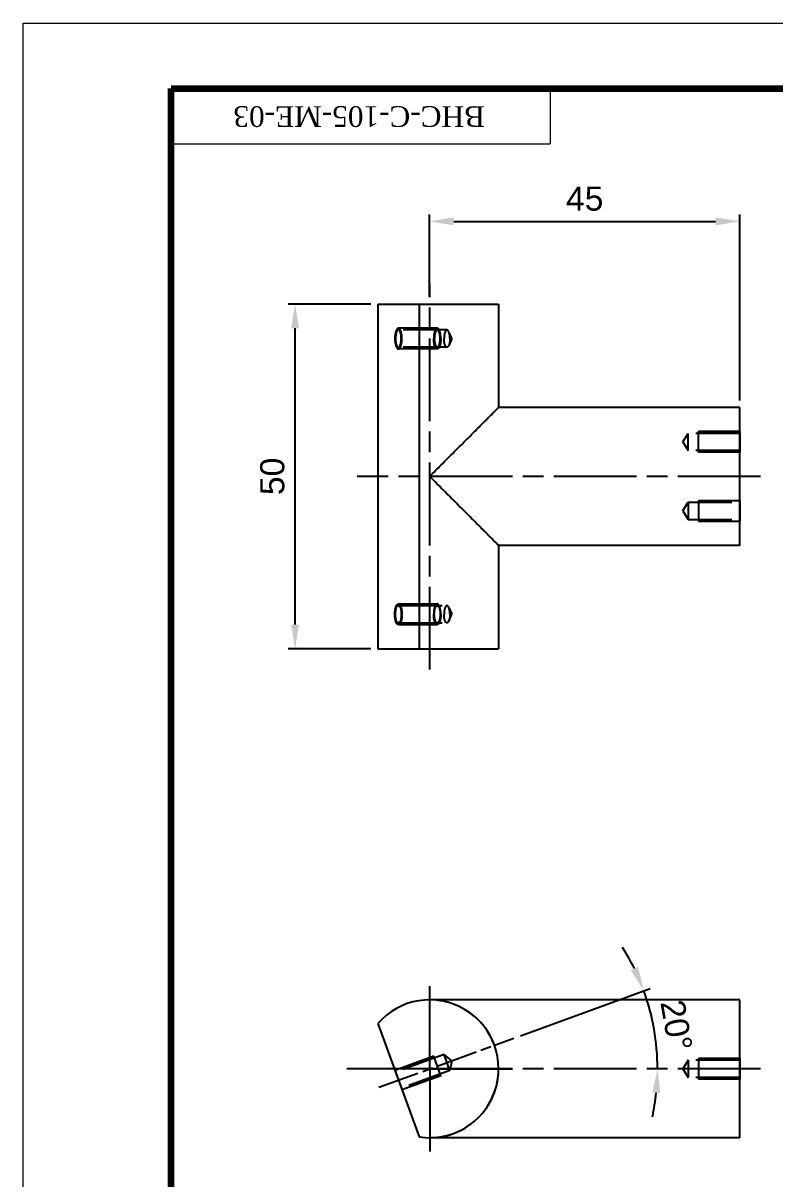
# Model space of a CAD drawing. Header units: millimetres. Extents: x 0 to 470, y -33 to 297.
# Drawn here: x 0 to 109.1, y 129.3 to 297 of the extents above; entities that cross this region are included whole.
import ezdxf
from ezdxf.enums import TextEntityAlignment as Align

# ---------------------------------------------------------------- set-up
doc = ezdxf.new("R2010")
doc.units = ezdxf.units.MM
for name, pattern in [('AM_ISO08W050', [18, 12, -1.5, 3, -1.5]), ('AM_ISO08W050x2', [9, 6, -0.75, 1.5, -0.75]), ('HIDDEN', [9.525, 6.35, -3.175])]:
    doc.linetypes.add(name, pattern=pattern)
doc.layers.add('02___PRT_ALL_AXES', color=7, linetype='Continuous')
doc.layers.add('DEFAULT_2', color=8, linetype='HIDDEN')
for name, color, linetype, lineweight in [('AM_5', 3, 'Continuous', 25), ('AM_6', 2, 'Continuous', 35), ('AM_6 @ 1', 2, 'Continuous', 35), ('AM_7', 4, 'AM_ISO08W050', 25), ('AM_8', 1, 'Continuous', 25)]:
    doc.layers.add(name, color=color, linetype=linetype, lineweight=lineweight)
doc.styles.get("Standard").update_dxf_attribs({"font": 'ARIAL.TTF'})
doc.styles.add('tnr', font='TIMES.TTF')
doc.dimstyles.new('AM_ISO$0', dxfattribs={"dimtxt": 3.5, "dimasz": 3.5, "dimexe": 1, "dimexo": 1, "dimgap": 1.5, "dimtad": 1, "dimdsep": 46, "dimtxsty": 'Standard', "dimcen": 0, "dimclrd": 256, "dimclre": 256, "dimclrt": 3, "dimadec": 0, "dimazin": 2, "dimtp": 0.1, "dimtm": 0.1, "dimtfac": 0.71, "dimtdec": 3, "dimtmove": 0, "dimatfit": 3, "dimfxl": 1, "dimlwd": -1, "dimlwe": -1, "dimarcsym": 1})
doc.dimstyles.new('AM_ISO$2', dxfattribs={"dimtxt": 3.5, "dimasz": 3.5, "dimexe": 1, "dimexo": 1, "dimgap": 1.5, "dimtad": 1, "dimdsep": 46, "dimtxsty": 'Standard', "dimcen": 0, "dimclrd": 256, "dimclre": 256, "dimclrt": 3, "dimadec": 0, "dimazin": 2, "dimtp": 0.1, "dimtm": 0.1, "dimtfac": 0.71, "dimtdec": 3, "dimtmove": 0, "dimatfit": 3, "dimfxl": 1, "dimlwd": -1, "dimlwe": -1, "dimarcsym": 1})

# ---------------------------------------------------------------- blocks, each defined once
blk = doc.blocks.new('*D11')
at = {"layer": 'AM_5', "linetype": 'ByBlock', "transparency": 16777216}
for p, q in [((50.47, 256.24), (38.47, 256.24)), ((39.47, 209.74), (39.47, 252.74)), ((50.47, 206.24), (38.47, 206.24))]:
    blk.add_line(p, q, dxfattribs=at)
at = {"layer": 'AM_5', "transparency": 16777216}
for points in [[(38.89, 252.74), (40.05, 252.74), (39.47, 256.24)], [(38.89, 209.74), (40.05, 209.74), (39.47, 206.24)]]:
    blk.add_solid(points, dxfattribs=at)
at = {"layer": 'Defpoints', "color": 0, "transparency": 16777216}
for p in [(39.47, 256.24), (51.47, 256.24), (51.47, 206.24)]:
    blk.add_point(p, dxfattribs=at)
at = {"layer": 'AM_5', "color": 3, "transparency": 16777216, "insert": (36.18, 231.24), "char_height": 3.5, "attachment_point": 5, "rotation": 90}
blk.add_mtext('50', dxfattribs=at)
blk = doc.blocks.new('*D13')
at = {"layer": 'AM_5', "linetype": 'ByBlock', "transparency": 16777216}
blk.add_line((72.16, 150.08), (91.02, 156.95), dxfattribs=at)
for start, end in [(26.0659, 32.1318), (360, 20), (347.8682, 353.9341)]:
    blk.add_arc((59, 145.3), 33.07, start, end, dxfattribs=at)
at = {"layer": 'AM_5', "transparency": 16777216}
for points in [[(89.25, 160.06), (88.18, 159.6), (90.08, 156.61)], [(91.31, 141.83), (92.47, 141.77), (92.08, 145.3)]]:
    blk.add_solid(points, dxfattribs=at)
at = {"layer": 'Defpoints', "color": 0, "transparency": 16777216}
for p in [(71.22, 149.74), (91.85, 149.14), (50.37, 145.3), (107, 145.3), (51.64, 142.62)]:
    blk.add_point(p, dxfattribs=at)
at = {"layer": 'AM_5', "color": 3, "transparency": 16777216, "insert": (94.81, 151.61), "char_height": 3.5, "attachment_point": 5, "rotation": 280}
blk.add_mtext('20°', dxfattribs=at)
blk = doc.blocks.new('*D14')
at = {"layer": 'AM_5', "linetype": 'ByBlock', "transparency": 16777216}
for p, q in [((59, 257.24), (59, 269.24)), ((104, 242.24), (104, 269.24)), ((62.5, 268.24), (100.5, 268.24))]:
    blk.add_line(p, q, dxfattribs=at)
at = {"layer": 'AM_5', "transparency": 16777216}
for points in [[(62.5, 268.82), (62.5, 267.65), (59, 268.24)], [(100.5, 268.82), (100.5, 267.65), (104, 268.24)]]:
    blk.add_solid(points, dxfattribs=at)
at = {"layer": 'Defpoints', "color": 0, "transparency": 16777216}
for p in [(104, 268.24), (59, 256.24), (104, 241.24)]:
    blk.add_point(p, dxfattribs=at)
at = {"layer": 'AM_5', "color": 3, "transparency": 16777216, "insert": (81.5, 271.52), "char_height": 3.5, "attachment_point": 5}
blk.add_mtext('45', dxfattribs=at)
blk = doc.blocks.new('BH-BORDER-A4')
at = {"color": 0, "lineweight": 13, "ltscale": 0.4}
for p in [(76.5, 287.5), (21.5, 279.5)]:
    blk.add_line(p, (76.5, 279.5), dxfattribs=at)
at = {"color": 0, "lineweight": 100, "ltscale": 0.4}
blk.add_lwpolyline([(21.5, 287.5), (201.5, 287.5), (201.5, 9.5), (21.5, 9.5)], close=True, dxfattribs=at)
at = {"layer": 'AM_8', "linetype": 'ByBlock', "lineweight": 13, "ltscale": 0.4}
blk.add_lwpolyline([(0, 297), (210, 297), (210, 0), (0, 0)], close=True, dxfattribs=at)
at = {"layer": 'AM_6', "color": 2, "style": 'tnr'}
blk.add_attdef('BHC-C-105-ME-01', text='', height=3, rotation=180, dxfattribs=at).set_placement((48.77, 283.44), align=Align.MIDDLE_CENTER)
blk = doc.blocks.new('*U41')
at = {"lineweight": 0}
ref = blk.add_blockref('BH-BORDER-A4', (0, 0), dxfattribs=at)
ref.add_attrib('BHC-C-105-ME-01', 'BHC-C-105-ME-03', dxfattribs={"layer": 'AM_6 @ 1', "color": 2, "height": 3, "rotation": 180, "style": 'tnr'}).set_placement((48.77, 283.44), align=Align.MIDDLE_CENTER)

msp = doc.modelspace()

# ---------------------------------------------------------------- linework, layer by layer
at = {"color": 7, "linetype": 'Continuous'}
for p, q in [((51.469, 256.236), (51.469, 206.236)), ((51.469, 256.236), (69.002, 256.236)), ((57.459, 256.236), (57.459, 206.236)), ((51.469, 206.236), (69.002, 206.236)), ((51.469, 151.872), (57.459, 135.415))]:
    msp.add_line(p, q, dxfattribs=at)
msp.add_arc((59.002, 145.295), 10, 261.12018, 138.87982, dxfattribs=at)
at = {"layer": '02___PRT_ALL_AXES', "color": 7, "linetype": 'Continuous'}
for p, q in [((69.002, 256.236), (69.002, 241.236)), ((104.002, 241.236), (69.002, 241.236)), ((104.002, 221.236), (104.002, 241.236)), ((104.002, 221.236), (69.002, 221.236)), ((69.002, 221.236), (69.002, 206.236)), ((104.002, 155.295), (59.116, 155.295)), ((104.002, 135.295), (104.002, 155.295)), ((104.002, 135.295), (59.002, 135.295))]:
    msp.add_line(p, q, dxfattribs=at)
at = {"layer": '02___PRT_ALL_AXES', "color": 8, "linetype": 'HIDDEN'}
for p, q in [((61.511, 252.486), (54.464, 252.486)), ((62.217, 251.236), (61.77, 252.23)), ((61.511, 249.986), (54.464, 249.986)), ((62.217, 251.236), (61.77, 250.241)), ((95.751, 236.236), (96.502, 237.486)), ((104.002, 237.486), (96.502, 237.486)), ((96.502, 234.986), (96.502, 237.486)), ((95.751, 236.236), (96.502, 234.986)), ((104.002, 234.986), (96.502, 234.986)), ((95.751, 226.236), (96.502, 227.486)), ((96.502, 227.486), (104.002, 227.486)), ((96.502, 227.486), (96.502, 224.986)), ((95.751, 226.236), (96.502, 224.986)), ((96.502, 224.986), (104.002, 224.986)), ((54.464, 212.486), (61.511, 212.486)), ((61.77, 212.23), (62.217, 211.236)), ((54.464, 209.986), (61.511, 209.986)), ((61.77, 210.241), (62.217, 211.236)), ((59.116, 155.295), (59.002, 155.295)), ((61.084, 147.383), (54.036, 144.818)), ((61.939, 145.034), (61.084, 147.383)), ((62.217, 146.465), (61.084, 147.383)), ((62.217, 146.465), (61.939, 145.034)), ((96.502, 146.545), (95.751, 145.295)), ((104.002, 146.545), (96.502, 146.545)), ((96.502, 146.545), (96.502, 144.045)), ((54.036, 144.818), (54.891, 142.469)), ((61.939, 145.034), (54.891, 142.469)), ((95.751, 145.295), (96.502, 144.045)), ((104.002, 144.045), (96.502, 144.045))]:
    msp.add_line(p, q, dxfattribs=at)
msp.add_arc((59.002, 145.295), 10, 270, 90, dxfattribs=at)
at = {"layer": '02___PRT_ALL_AXES', "color": 7, "linetype": 'Continuous'}
for points, knots in [([(54.464, 252.486), (54.435, 252.486), (54.37, 252.465), (54.29, 252.386), (54.218, 252.268), (54.155, 252.112), (54.103, 251.923), (54.065, 251.709), (54.042, 251.477), (54.036, 251.317), (54.036, 251.236)], [0, 0, 0, 0, 0.0621837, 0.1389898, 0.2372491, 0.357914, 0.4988697, 0.6562356, 0.8252707, 1, 1, 1, 1]), ([(54.891, 251.236), (54.891, 251.317), (54.886, 251.477), (54.862, 251.709), (54.824, 251.923), (54.772, 252.112), (54.71, 252.268), (54.638, 252.386), (54.558, 252.465), (54.493, 252.486), (54.464, 252.486)], [0, 0, 0, 0, 0.1747293, 0.3437644, 0.5011303, 0.642086, 0.7627509, 0.8610102, 0.9378163, 1, 1, 1, 1]), ([(54.036, 251.236), (54.036, 251.155), (54.042, 250.995), (54.065, 250.762), (54.103, 250.548), (54.155, 250.36), (54.218, 250.204), (54.29, 250.086), (54.37, 250.007), (54.435, 249.986), (54.464, 249.986)], [0, 0, 0, 0, 0.1747293, 0.3437644, 0.5011303, 0.642086, 0.7627509, 0.8610102, 0.9378163, 1, 1, 1, 1]), ([(54.464, 249.986), (54.493, 249.986), (54.558, 250.007), (54.638, 250.086), (54.71, 250.204), (54.772, 250.36), (54.824, 250.548), (54.862, 250.762), (54.886, 250.995), (54.891, 251.155), (54.891, 251.236)], [0, 0, 0, 0, 0.0621837, 0.1389898, 0.2372491, 0.357914, 0.4988697, 0.6562356, 0.8252707, 1, 1, 1, 1]), ([(59.002, 231.236), (59.565, 231.796), (60.677, 232.912), (62.062, 234.296), (63.15, 235.384), (63.942, 236.175), (64.71, 236.944), (65.449, 237.683), (66.15, 238.384), (66.707, 238.941), (67.127, 239.361), (67.418, 239.652), (67.692, 239.925), (67.945, 240.178), (68.176, 240.409), (68.382, 240.616), (68.538, 240.772), (68.649, 240.882), (68.721, 240.954), (68.785, 241.019), (68.841, 241.075), (68.889, 241.123), (68.928, 241.162), (68.956, 241.19), (68.974, 241.207), (68.984, 241.217), (68.991, 241.225), (68.998, 241.231), (68.999, 241.233), (69.003, 241.236), (69.002, 241.236)], [0, 0, 0, 0, 0.1683907, 0.33425, 0.4153673, 0.4947162, 0.5717696, 0.645913, 0.7163682, 0.7821911, 0.8130092, 0.8422117, 0.8696081, 0.8950031, 0.9181784, 0.9389075, 0.9569631, 0.9649169, 0.9721168, 0.9785376, 0.9841575, 0.9889553, 0.9929096, 0.9960021, 0.9972215, 0.9982214, 0.9990005, 0.9995574, 0.999891, 1, 1, 1, 1]), ([(69.002, 221.236), (69.003, 221.236), (68.999, 221.238), (68.998, 221.241), (68.991, 221.247), (68.984, 221.254), (68.974, 221.264), (68.956, 221.282), (68.928, 221.31), (68.889, 221.349), (68.841, 221.397), (68.785, 221.453), (68.721, 221.517), (68.649, 221.589), (68.538, 221.7), (68.382, 221.856), (68.176, 222.062), (67.945, 222.293), (67.692, 222.546), (67.418, 222.82), (67.127, 223.111), (66.707, 223.531), (66.15, 224.088), (65.449, 224.789), (64.71, 225.528), (63.942, 226.296), (63.15, 227.088), (62.062, 228.176), (60.677, 229.56), (59.565, 230.676), (59.002, 231.236)], [0, 0, 0, 0, 0.0001089, 0.0004425, 0.0009994, 0.0017785, 0.0027784, 0.0039979, 0.0070904, 0.0110447, 0.0158426, 0.0214625, 0.0278832, 0.0350831, 0.0430369, 0.0610926, 0.0818217, 0.104997, 0.1303921, 0.1577884, 0.1869909, 0.2178091, 0.2836321, 0.3540873, 0.4282306, 0.505284, 0.5846329, 0.6657501, 0.8316094, 1, 1, 1, 1]), ([(54.036, 211.236), (54.036, 211.317), (54.042, 211.477), (54.065, 211.709), (54.103, 211.923), (54.155, 212.112), (54.218, 212.268), (54.29, 212.386), (54.37, 212.465), (54.435, 212.486), (54.464, 212.486)], [0, 0, 0, 0, 0.1747293, 0.3437644, 0.5011303, 0.642086, 0.7627509, 0.8610102, 0.9378163, 1, 1, 1, 1]), ([(54.464, 212.486), (54.493, 212.486), (54.558, 212.465), (54.638, 212.386), (54.71, 212.268), (54.772, 212.112), (54.824, 211.923), (54.862, 211.709), (54.886, 211.477), (54.891, 211.317), (54.891, 211.236)], [0, 0, 0, 0, 0.0621837, 0.1389898, 0.2372491, 0.357914, 0.4988697, 0.6562356, 0.8252707, 1, 1, 1, 1]), ([(54.464, 209.986), (54.435, 209.986), (54.37, 210.007), (54.29, 210.086), (54.218, 210.204), (54.155, 210.36), (54.103, 210.548), (54.065, 210.762), (54.042, 210.995), (54.036, 211.155), (54.036, 211.236)], [0, 0, 0, 0, 0.0621837, 0.1389898, 0.2372491, 0.357914, 0.4988697, 0.6562356, 0.8252707, 1, 1, 1, 1]), ([(54.891, 211.236), (54.891, 211.155), (54.886, 210.995), (54.862, 210.762), (54.824, 210.548), (54.772, 210.36), (54.71, 210.204), (54.638, 210.086), (54.558, 210.007), (54.493, 209.986), (54.464, 209.986)], [0, 0, 0, 0, 0.1747293, 0.3437644, 0.5011303, 0.642086, 0.7627509, 0.8610102, 0.9378163, 1, 1, 1, 1])]:
    msp.add_open_spline(points, degree=3, knots=knots, dxfattribs=at)
at = {"layer": '02___PRT_ALL_AXES', "color": 8, "linetype": 'HIDDEN'}
for points, knots in [([(61.511, 252.486), (61.482, 252.486), (61.418, 252.464), (61.337, 252.386), (61.265, 252.268), (61.203, 252.112), (61.151, 251.923), (61.113, 251.709), (61.089, 251.477), (61.084, 251.317), (61.084, 251.236)], [0, 0, 0, 0, 0.0621924, 0.1389907, 0.2372415, 0.3579293, 0.4988529, 0.6562282, 0.8253247, 1, 1, 1, 1]), ([(61.77, 252.23), (61.753, 252.268), (61.718, 252.335), (61.656, 252.418), (61.587, 252.472), (61.535, 252.486), (61.511, 252.486)], [0, 0, 0, 0, 0.32556, 0.5946781, 0.8133077, 1, 1, 1, 1]), ([(61.939, 251.236), (61.939, 251.421), (61.92, 251.69), (61.849, 252.021), (61.799, 252.166), (61.77, 252.23)], [0, 0, 0, 0, 0.5489169, 0.7919332, 1, 1, 1, 1]), ([(61.511, 249.986), (61.482, 249.986), (61.418, 250.007), (61.337, 250.086), (61.265, 250.204), (61.203, 250.36), (61.151, 250.548), (61.113, 250.762), (61.089, 250.995), (61.084, 251.155), (61.084, 251.236)], [0, 0, 0, 0, 0.0621924, 0.1389907, 0.2372415, 0.3579293, 0.4988529, 0.6562282, 0.8253247, 1, 1, 1, 1]), ([(61.77, 250.241), (61.753, 250.203), (61.718, 250.136), (61.656, 250.053), (61.587, 249.999), (61.535, 249.986), (61.511, 249.986)], [0, 0, 0, 0, 0.32556, 0.5946781, 0.8133077, 1, 1, 1, 1]), ([(61.939, 251.236), (61.939, 251.05), (61.92, 250.781), (61.849, 250.45), (61.799, 250.305), (61.77, 250.241)], [0, 0, 0, 0, 0.5489169, 0.7919332, 1, 1, 1, 1]), ([(61.511, 212.486), (61.482, 212.486), (61.418, 212.464), (61.337, 212.386), (61.265, 212.268), (61.203, 212.112), (61.151, 211.923), (61.113, 211.709), (61.089, 211.477), (61.084, 211.317), (61.084, 211.236)], [0, 0, 0, 0, 0.0621924, 0.1389907, 0.2372415, 0.3579293, 0.4988529, 0.6562282, 0.8253247, 1, 1, 1, 1]), ([(61.77, 212.23), (61.753, 212.268), (61.718, 212.335), (61.656, 212.418), (61.587, 212.472), (61.535, 212.486), (61.511, 212.486)], [0, 0, 0, 0, 0.32556, 0.5946781, 0.8133077, 1, 1, 1, 1]), ([(61.939, 211.236), (61.939, 211.421), (61.92, 211.69), (61.849, 212.021), (61.799, 212.166), (61.77, 212.23)], [0, 0, 0, 0, 0.5489169, 0.7919332, 1, 1, 1, 1]), ([(61.511, 209.986), (61.482, 209.986), (61.418, 210.007), (61.337, 210.086), (61.265, 210.204), (61.203, 210.36), (61.151, 210.548), (61.113, 210.762), (61.089, 210.995), (61.084, 211.155), (61.084, 211.236)], [0, 0, 0, 0, 0.0621924, 0.1389907, 0.2372415, 0.3579293, 0.4988529, 0.6562282, 0.8253247, 1, 1, 1, 1]), ([(61.77, 210.241), (61.753, 210.203), (61.718, 210.136), (61.656, 210.053), (61.587, 209.999), (61.535, 209.986), (61.511, 209.986)], [0, 0, 0, 0, 0.32556, 0.5946781, 0.8133077, 1, 1, 1, 1]), ([(61.939, 211.236), (61.939, 211.05), (61.92, 210.781), (61.849, 210.45), (61.799, 210.305), (61.77, 210.241)], [0, 0, 0, 0, 0.5489169, 0.7919332, 1, 1, 1, 1])]:
    msp.add_open_spline(points, degree=3, knots=knots, dxfattribs=at)
at = {"layer": 'AM_7'}
for p, q in [((59.002, 203.236), (59.002, 259.236)), ((107.002, 231.236), (48.469, 231.236)), ((59.002, 145.295), (59.002, 158.296)), ((59.002, 145.295), (46.002, 145.295)), ((107.002, 145.295), (50.369, 145.295)), ((59.002, 145.295), (72.003, 145.295)), ((59.002, 145.295), (59.002, 132.295))]:
    msp.add_line(p, q, dxfattribs=at)
at = {"layer": 'AM_7', "linetype": 'AM_ISO08W050x2'}
msp.add_line((51.645, 142.617), (71.218, 149.742), dxfattribs=at)
at = {"layer": 'DEFAULT_2', "color": 8, "linetype": 'HIDDEN'}
for p, q in [((60.102, 252.736), (54.464, 252.736)), ((60.102, 249.736), (54.464, 249.736)), ((104.002, 237.736), (98.002, 237.736)), ((98.002, 234.736), (98.002, 237.736)), ((104.002, 237.736), (104.002, 234.736)), ((104.002, 234.736), (98.002, 234.736)), ((98.002, 227.736), (104.002, 227.736)), ((98.002, 227.736), (98.002, 224.736)), ((104.002, 227.736), (104.002, 224.736)), ((98.002, 224.736), (104.002, 224.736)), ((54.464, 212.736), (60.102, 212.736)), ((54.464, 209.736), (60.102, 209.736)), ((59.589, 147.105), (53.951, 145.053)), ((60.615, 144.286), (59.589, 147.105)), ((104.002, 146.795), (98.002, 146.795)), ((98.002, 146.795), (98.002, 143.795)), ((104.002, 146.795), (104.002, 143.795)), ((60.615, 144.286), (54.977, 142.234)), ((104.002, 143.795), (98.002, 143.795))]:
    msp.add_line(p, q, dxfattribs=at)
for points, knots in [([(54.977, 251.236), (54.975, 251.284), (54.973, 251.357), (54.969, 251.454), (54.968, 251.528), (54.959, 251.597), (54.953, 251.667), (54.945, 251.737), (54.939, 251.809), (54.926, 251.872), (54.915, 251.937), (54.902, 252.001), (54.892, 252.068), (54.875, 252.123), (54.859, 252.181), (54.845, 252.229), (54.834, 252.267), (54.827, 252.298), (54.817, 252.319), (54.804, 252.351), (54.788, 252.389), (54.772, 252.428), (54.759, 252.459), (54.749, 252.484), (54.738, 252.499), (54.723, 252.523), (54.705, 252.551), (54.687, 252.581), (54.672, 252.603), (54.661, 252.623), (54.649, 252.631), (54.633, 252.646), (54.613, 252.663), (54.593, 252.682), (54.577, 252.695), (54.565, 252.708), (54.552, 252.709), (54.536, 252.715), (54.514, 252.721), (54.493, 252.727), (54.476, 252.732), (54.464, 252.738), (54.451, 252.732), (54.435, 252.728), (54.414, 252.721), (54.393, 252.716), (54.377, 252.71), (54.364, 252.709), (54.352, 252.696), (54.336, 252.683), (54.316, 252.665), (54.296, 252.648), (54.28, 252.633), (54.268, 252.625), (54.257, 252.605), (54.242, 252.583), (54.224, 252.554), (54.206, 252.526), (54.191, 252.502), (54.179, 252.487), (54.17, 252.461), (54.157, 252.43), (54.14, 252.391), (54.124, 252.352), (54.111, 252.32), (54.1, 252.298), (54.093, 252.268), (54.082, 252.231), (54.069, 252.183), (54.054, 252.126), (54.036, 252.073), (54.026, 252.005), (54.014, 251.942), (54.002, 251.876), (53.989, 251.814), (53.983, 251.742), (53.975, 251.672), (53.969, 251.602), (53.959, 251.533), (53.959, 251.458), (53.955, 251.36), (53.952, 251.285), (53.951, 251.236)], [0, 0, 0, 0, 0.03125, 0.046875, 0.0625, 0.078125, 0.09375, 0.109375, 0.125, 0.140625, 0.15625, 0.171875, 0.1875, 0.203125, 0.21875, 0.234375, 0.2421875, 0.25, 0.2578125, 0.265625, 0.28125, 0.296875, 0.3046875, 0.3125, 0.3203125, 0.328125, 0.34375, 0.359375, 0.3671875, 0.375, 0.3828125, 0.390625, 0.40625, 0.421875, 0.4296875, 0.4375, 0.4453125, 0.453125, 0.46875, 0.484375, 0.4921875, 0.5, 0.5078125, 0.515625, 0.53125, 0.546875, 0.5546875, 0.5625, 0.5703125, 0.578125, 0.59375, 0.609375, 0.6171875, 0.625, 0.6328125, 0.640625, 0.65625, 0.671875, 0.6796875, 0.6875, 0.6953125, 0.703125, 0.71875, 0.734375, 0.7421875, 0.75, 0.7578125, 0.765625, 0.78125, 0.796875, 0.8125, 0.828125, 0.84375, 0.859375, 0.875, 0.890625, 0.90625, 0.921875, 0.9375, 0.953125, 0.96875, 1, 1, 1, 1]), ([(60.615, 251.236), (60.613, 251.284), (60.611, 251.357), (60.607, 251.454), (60.607, 251.528), (60.597, 251.597), (60.591, 251.667), (60.583, 251.737), (60.578, 251.809), (60.564, 251.872), (60.553, 251.937), (60.541, 252.001), (60.53, 252.068), (60.513, 252.123), (60.497, 252.181), (60.484, 252.229), (60.473, 252.267), (60.465, 252.298), (60.455, 252.319), (60.442, 252.351), (60.426, 252.389), (60.41, 252.428), (60.397, 252.459), (60.388, 252.484), (60.376, 252.499), (60.362, 252.523), (60.343, 252.551), (60.325, 252.581), (60.31, 252.603), (60.299, 252.623), (60.287, 252.631), (60.271, 252.646), (60.251, 252.663), (60.231, 252.682), (60.215, 252.695), (60.203, 252.708), (60.191, 252.709), (60.174, 252.715), (60.153, 252.721), (60.131, 252.727), (60.115, 252.732), (60.102, 252.738), (60.089, 252.732), (60.073, 252.728), (60.052, 252.721), (60.031, 252.716), (60.015, 252.71), (60.002, 252.709), (59.99, 252.696), (59.974, 252.683), (59.954, 252.665), (59.934, 252.648), (59.918, 252.633), (59.906, 252.625), (59.895, 252.605), (59.881, 252.583), (59.862, 252.554), (59.844, 252.526), (59.829, 252.502), (59.818, 252.487), (59.808, 252.461), (59.795, 252.43), (59.779, 252.391), (59.762, 252.352), (59.749, 252.32), (59.739, 252.298), (59.731, 252.268), (59.72, 252.231), (59.707, 252.183), (59.692, 252.126), (59.674, 252.073), (59.664, 252.005), (59.652, 251.942), (59.64, 251.876), (59.627, 251.814), (59.621, 251.742), (59.613, 251.672), (59.607, 251.602), (59.598, 251.533), (59.597, 251.458), (59.593, 251.36), (59.591, 251.285), (59.589, 251.236)], [0, 0, 0, 0, 0.03125, 0.046875, 0.0625, 0.078125, 0.09375, 0.109375, 0.125, 0.140625, 0.15625, 0.171875, 0.1875, 0.203125, 0.21875, 0.234375, 0.2421875, 0.25, 0.2578125, 0.265625, 0.28125, 0.296875, 0.3046875, 0.3125, 0.3203125, 0.328125, 0.34375, 0.359375, 0.3671875, 0.375, 0.3828125, 0.390625, 0.40625, 0.421875, 0.4296875, 0.4375, 0.4453125, 0.453125, 0.46875, 0.484375, 0.4921875, 0.5, 0.5078125, 0.515625, 0.53125, 0.546875, 0.5546875, 0.5625, 0.5703125, 0.578125, 0.59375, 0.609375, 0.6171875, 0.625, 0.6328125, 0.640625, 0.65625, 0.671875, 0.6796875, 0.6875, 0.6953125, 0.703125, 0.71875, 0.734375, 0.7421875, 0.75, 0.7578125, 0.765625, 0.78125, 0.796875, 0.8125, 0.828125, 0.84375, 0.859375, 0.875, 0.890625, 0.90625, 0.921875, 0.9375, 0.953125, 0.96875, 1, 1, 1, 1]), ([(60.529, 251.236), (60.528, 251.276), (60.526, 251.337), (60.523, 251.418), (60.522, 251.479), (60.515, 251.537), (60.509, 251.596), (60.503, 251.653), (60.498, 251.713), (60.487, 251.766), (60.478, 251.82), (60.467, 251.873), (60.459, 251.929), (60.444, 251.975), (60.431, 252.024), (60.42, 252.064), (60.411, 252.095), (60.405, 252.121), (60.396, 252.139), (60.385, 252.165), (60.372, 252.197), (60.359, 252.23), (60.348, 252.255), (60.34, 252.276), (60.33, 252.289), (60.318, 252.308), (60.303, 252.332), (60.288, 252.356), (60.275, 252.375), (60.266, 252.391), (60.256, 252.398), (60.243, 252.411), (60.226, 252.425), (60.21, 252.441), (60.196, 252.452), (60.187, 252.463), (60.176, 252.464), (60.162, 252.469), (60.144, 252.473), (60.127, 252.479), (60.112, 252.482), (60.102, 252.488), (60.091, 252.482), (60.078, 252.479), (60.06, 252.474), (60.043, 252.469), (60.029, 252.465), (60.019, 252.464), (60.009, 252.453), (59.996, 252.442), (59.979, 252.427), (59.962, 252.412), (59.949, 252.4), (59.939, 252.393), (59.93, 252.377), (59.917, 252.358), (59.902, 252.334), (59.887, 252.311), (59.875, 252.291), (59.865, 252.278), (59.857, 252.257), (59.846, 252.231), (59.832, 252.198), (59.816, 252.158), (59.799, 252.122), (59.787, 252.072), (59.773, 252.026), (59.76, 251.978), (59.746, 251.933), (59.737, 251.877), (59.727, 251.824), (59.717, 251.77), (59.706, 251.718), (59.701, 251.657), (59.695, 251.6), (59.689, 251.541), (59.682, 251.484), (59.681, 251.421), (59.678, 251.339), (59.676, 251.277), (59.674, 251.236)], [0, 0, 0, 0, 0.03125, 0.046875, 0.0625, 0.078125, 0.09375, 0.109375, 0.125, 0.140625, 0.15625, 0.171875, 0.1875, 0.203125, 0.21875, 0.234375, 0.2421875, 0.25, 0.2578125, 0.265625, 0.28125, 0.296875, 0.3046875, 0.3125, 0.3203125, 0.328125, 0.34375, 0.359375, 0.3671875, 0.375, 0.3828125, 0.390625, 0.40625, 0.421875, 0.4296875, 0.4375, 0.4453125, 0.453125, 0.46875, 0.484375, 0.4921875, 0.5, 0.5078125, 0.515625, 0.53125, 0.546875, 0.5546875, 0.5625, 0.5703125, 0.578125, 0.59375, 0.609375, 0.6171875, 0.625, 0.6328125, 0.640625, 0.65625, 0.671875, 0.6796875, 0.6875, 0.6953125, 0.703125, 0.71875, 0.734375, 0.75, 0.765625, 0.78125, 0.796875, 0.8125, 0.828125, 0.84375, 0.859375, 0.875, 0.890625, 0.90625, 0.921875, 0.9375, 0.953125, 0.96875, 1, 1, 1, 1]), ([(53.951, 251.236), (53.952, 251.187), (53.955, 251.114), (53.958, 251.017), (53.959, 250.944), (53.968, 250.875), (53.975, 250.804), (53.983, 250.735), (53.988, 250.663), (54.002, 250.6), (54.013, 250.535), (54.025, 250.471), (54.035, 250.404), (54.053, 250.349), (54.069, 250.29), (54.082, 250.242), (54.093, 250.204), (54.1, 250.174), (54.111, 250.152), (54.123, 250.121), (54.14, 250.082), (54.156, 250.043), (54.169, 250.013), (54.178, 249.988), (54.189, 249.972), (54.204, 249.949), (54.222, 249.92), (54.241, 249.891), (54.256, 249.869), (54.266, 249.849), (54.279, 249.841), (54.294, 249.826), (54.314, 249.808), (54.334, 249.79), (54.35, 249.777), (54.362, 249.763), (54.375, 249.762), (54.392, 249.756), (54.413, 249.751), (54.434, 249.744), (54.451, 249.74), (54.464, 249.734), (54.476, 249.74), (54.493, 249.744), (54.514, 249.75), (54.534, 249.756), (54.551, 249.761), (54.563, 249.762), (54.575, 249.775), (54.591, 249.789), (54.611, 249.807), (54.631, 249.824), (54.647, 249.839), (54.659, 249.847), (54.67, 249.867), (54.685, 249.889), (54.703, 249.918), (54.722, 249.946), (54.736, 249.97), (54.748, 249.985), (54.757, 250.01), (54.771, 250.041), (54.787, 250.081), (54.804, 250.12), (54.816, 250.152), (54.827, 250.174), (54.834, 250.204), (54.845, 250.241), (54.858, 250.288), (54.874, 250.345), (54.891, 250.399), (54.902, 250.466), (54.914, 250.53), (54.925, 250.595), (54.939, 250.658), (54.944, 250.73), (54.952, 250.799), (54.959, 250.87), (54.968, 250.938), (54.969, 251.014), (54.973, 251.112), (54.975, 251.186), (54.977, 251.236)], [0, 0, 0, 0, 0.03125, 0.046875, 0.0625, 0.078125, 0.09375, 0.109375, 0.125, 0.140625, 0.15625, 0.171875, 0.1875, 0.203125, 0.21875, 0.234375, 0.2421875, 0.25, 0.2578125, 0.265625, 0.28125, 0.296875, 0.3046875, 0.3125, 0.3203125, 0.328125, 0.34375, 0.359375, 0.3671875, 0.375, 0.3828125, 0.390625, 0.40625, 0.421875, 0.4296875, 0.4375, 0.4453125, 0.453125, 0.46875, 0.484375, 0.4921875, 0.5, 0.5078125, 0.515625, 0.53125, 0.546875, 0.5546875, 0.5625, 0.5703125, 0.578125, 0.59375, 0.609375, 0.6171875, 0.625, 0.6328125, 0.640625, 0.65625, 0.671875, 0.6796875, 0.6875, 0.6953125, 0.703125, 0.71875, 0.734375, 0.7421875, 0.75, 0.7578125, 0.765625, 0.78125, 0.796875, 0.8125, 0.828125, 0.84375, 0.859375, 0.875, 0.890625, 0.90625, 0.921875, 0.9375, 0.953125, 0.96875, 1, 1, 1, 1]), ([(60.615, 251.236), (60.613, 251.187), (60.611, 251.114), (60.607, 251.017), (60.607, 250.944), (60.597, 250.875), (60.591, 250.804), (60.583, 250.735), (60.578, 250.663), (60.564, 250.6), (60.553, 250.535), (60.541, 250.471), (60.53, 250.404), (60.513, 250.349), (60.497, 250.29), (60.484, 250.242), (60.473, 250.204), (60.465, 250.174), (60.455, 250.152), (60.442, 250.121), (60.426, 250.082), (60.41, 250.043), (60.397, 250.013), (60.388, 249.988), (60.376, 249.972), (60.362, 249.949), (60.343, 249.92), (60.325, 249.891), (60.31, 249.869), (60.299, 249.849), (60.287, 249.841), (60.271, 249.826), (60.251, 249.808), (60.231, 249.79), (60.215, 249.777), (60.203, 249.763), (60.191, 249.762), (60.174, 249.756), (60.153, 249.751), (60.131, 249.744), (60.115, 249.74), (60.102, 249.734), (60.089, 249.74), (60.073, 249.744), (60.052, 249.75), (60.031, 249.756), (60.015, 249.761), (60.002, 249.762), (59.99, 249.775), (59.974, 249.789), (59.954, 249.807), (59.934, 249.824), (59.918, 249.839), (59.906, 249.847), (59.895, 249.867), (59.881, 249.889), (59.862, 249.918), (59.844, 249.946), (59.829, 249.97), (59.818, 249.985), (59.808, 250.01), (59.795, 250.041), (59.779, 250.081), (59.762, 250.12), (59.749, 250.152), (59.739, 250.174), (59.731, 250.204), (59.72, 250.241), (59.707, 250.288), (59.692, 250.345), (59.674, 250.399), (59.664, 250.466), (59.652, 250.53), (59.64, 250.595), (59.627, 250.658), (59.621, 250.73), (59.613, 250.799), (59.607, 250.87), (59.598, 250.938), (59.597, 251.014), (59.593, 251.112), (59.591, 251.186), (59.589, 251.236)], [0, 0, 0, 0, 0.03125, 0.046875, 0.0625, 0.078125, 0.09375, 0.109375, 0.125, 0.140625, 0.15625, 0.171875, 0.1875, 0.203125, 0.21875, 0.234375, 0.2421875, 0.25, 0.2578125, 0.265625, 0.28125, 0.296875, 0.3046875, 0.3125, 0.3203125, 0.328125, 0.34375, 0.359375, 0.3671875, 0.375, 0.3828125, 0.390625, 0.40625, 0.421875, 0.4296875, 0.4375, 0.4453125, 0.453125, 0.46875, 0.484375, 0.4921875, 0.5, 0.5078125, 0.515625, 0.53125, 0.546875, 0.5546875, 0.5625, 0.5703125, 0.578125, 0.59375, 0.609375, 0.6171875, 0.625, 0.6328125, 0.640625, 0.65625, 0.671875, 0.6796875, 0.6875, 0.6953125, 0.703125, 0.71875, 0.734375, 0.7421875, 0.75, 0.7578125, 0.765625, 0.78125, 0.796875, 0.8125, 0.828125, 0.84375, 0.859375, 0.875, 0.890625, 0.90625, 0.921875, 0.9375, 0.953125, 0.96875, 1, 1, 1, 1]), ([(59.674, 251.236), (59.676, 251.195), (59.678, 251.135), (59.681, 251.054), (59.681, 250.992), (59.689, 250.935), (59.694, 250.876), (59.701, 250.818), (59.706, 250.758), (59.717, 250.706), (59.726, 250.652), (59.736, 250.598), (59.745, 250.542), (59.759, 250.496), (59.773, 250.448), (59.784, 250.408), (59.793, 250.376), (59.799, 250.351), (59.808, 250.333), (59.818, 250.307), (59.832, 250.275), (59.845, 250.242), (59.856, 250.217), (59.864, 250.196), (59.873, 250.183), (59.885, 250.163), (59.901, 250.14), (59.916, 250.115), (59.928, 250.097), (59.937, 250.08), (59.948, 250.073), (59.961, 250.061), (59.977, 250.046), (59.994, 250.031), (60.007, 250.02), (60.017, 250.009), (60.028, 250.008), (60.042, 250.003), (60.06, 249.998), (60.077, 249.993), (60.091, 249.989), (60.102, 249.984), (60.112, 249.989), (60.126, 249.992), (60.143, 249.998), (60.161, 250.002), (60.174, 250.007), (60.185, 250.008), (60.195, 250.019), (60.208, 250.03), (60.225, 250.045), (60.242, 250.059), (60.255, 250.072), (60.265, 250.079), (60.274, 250.095), (60.286, 250.113), (60.302, 250.138), (60.317, 250.161), (60.329, 250.181), (60.339, 250.193), (60.347, 250.215), (60.358, 250.24), (60.371, 250.273), (60.387, 250.313), (60.405, 250.35), (60.417, 250.4), (60.431, 250.446), (60.444, 250.494), (60.458, 250.538), (60.467, 250.595), (60.477, 250.648), (60.486, 250.702), (60.498, 250.754), (60.502, 250.814), (60.509, 250.872), (60.515, 250.931), (60.522, 250.988), (60.523, 251.051), (60.526, 251.133), (60.528, 251.195), (60.529, 251.236)], [0, 0, 0, 0, 0.03125, 0.046875, 0.0625, 0.078125, 0.09375, 0.109375, 0.125, 0.140625, 0.15625, 0.171875, 0.1875, 0.203125, 0.21875, 0.234375, 0.2421875, 0.25, 0.2578125, 0.265625, 0.28125, 0.296875, 0.3046875, 0.3125, 0.3203125, 0.328125, 0.34375, 0.359375, 0.3671875, 0.375, 0.3828125, 0.390625, 0.40625, 0.421875, 0.4296875, 0.4375, 0.4453125, 0.453125, 0.46875, 0.484375, 0.4921875, 0.5, 0.5078125, 0.515625, 0.53125, 0.546875, 0.5546875, 0.5625, 0.5703125, 0.578125, 0.59375, 0.609375, 0.6171875, 0.625, 0.6328125, 0.640625, 0.65625, 0.671875, 0.6796875, 0.6875, 0.6953125, 0.703125, 0.71875, 0.734375, 0.75, 0.765625, 0.78125, 0.796875, 0.8125, 0.828125, 0.84375, 0.859375, 0.875, 0.890625, 0.90625, 0.921875, 0.9375, 0.953125, 0.96875, 1, 1, 1, 1]), ([(53.951, 211.236), (53.952, 211.284), (53.955, 211.357), (53.958, 211.454), (53.959, 211.528), (53.968, 211.597), (53.975, 211.667), (53.983, 211.737), (53.988, 211.809), (54.002, 211.872), (54.013, 211.937), (54.025, 212.001), (54.035, 212.068), (54.053, 212.123), (54.069, 212.181), (54.082, 212.229), (54.093, 212.267), (54.1, 212.298), (54.111, 212.319), (54.123, 212.351), (54.14, 212.389), (54.156, 212.428), (54.169, 212.459), (54.178, 212.484), (54.189, 212.499), (54.204, 212.523), (54.222, 212.551), (54.241, 212.581), (54.256, 212.603), (54.266, 212.623), (54.279, 212.631), (54.294, 212.646), (54.314, 212.663), (54.334, 212.682), (54.35, 212.695), (54.362, 212.708), (54.375, 212.709), (54.392, 212.715), (54.413, 212.721), (54.434, 212.727), (54.451, 212.732), (54.464, 212.738), (54.476, 212.732), (54.493, 212.728), (54.514, 212.721), (54.534, 212.716), (54.551, 212.71), (54.563, 212.709), (54.575, 212.696), (54.591, 212.683), (54.611, 212.665), (54.631, 212.648), (54.647, 212.633), (54.659, 212.625), (54.67, 212.605), (54.685, 212.583), (54.703, 212.554), (54.722, 212.526), (54.736, 212.502), (54.748, 212.487), (54.757, 212.461), (54.771, 212.43), (54.787, 212.391), (54.804, 212.352), (54.816, 212.32), (54.827, 212.298), (54.834, 212.268), (54.845, 212.231), (54.858, 212.183), (54.874, 212.126), (54.891, 212.073), (54.902, 212.005), (54.914, 211.942), (54.925, 211.876), (54.939, 211.814), (54.944, 211.742), (54.952, 211.672), (54.959, 211.602), (54.968, 211.533), (54.969, 211.458), (54.973, 211.36), (54.975, 211.285), (54.977, 211.236)], [0, 0, 0, 0, 0.03125, 0.046875, 0.0625, 0.078125, 0.09375, 0.109375, 0.125, 0.140625, 0.15625, 0.171875, 0.1875, 0.203125, 0.21875, 0.234375, 0.2421875, 0.25, 0.2578125, 0.265625, 0.28125, 0.296875, 0.3046875, 0.3125, 0.3203125, 0.328125, 0.34375, 0.359375, 0.3671875, 0.375, 0.3828125, 0.390625, 0.40625, 0.421875, 0.4296875, 0.4375, 0.4453125, 0.453125, 0.46875, 0.484375, 0.4921875, 0.5, 0.5078125, 0.515625, 0.53125, 0.546875, 0.5546875, 0.5625, 0.5703125, 0.578125, 0.59375, 0.609375, 0.6171875, 0.625, 0.6328125, 0.640625, 0.65625, 0.671875, 0.6796875, 0.6875, 0.6953125, 0.703125, 0.71875, 0.734375, 0.7421875, 0.75, 0.7578125, 0.765625, 0.78125, 0.796875, 0.8125, 0.828125, 0.84375, 0.859375, 0.875, 0.890625, 0.90625, 0.921875, 0.9375, 0.953125, 0.96875, 1, 1, 1, 1]), ([(60.615, 211.236), (60.613, 211.284), (60.611, 211.357), (60.607, 211.454), (60.607, 211.528), (60.597, 211.597), (60.591, 211.667), (60.583, 211.737), (60.578, 211.809), (60.564, 211.872), (60.553, 211.937), (60.541, 212.001), (60.53, 212.068), (60.513, 212.123), (60.497, 212.181), (60.484, 212.229), (60.473, 212.267), (60.465, 212.298), (60.455, 212.319), (60.442, 212.351), (60.426, 212.389), (60.41, 212.428), (60.397, 212.459), (60.388, 212.484), (60.376, 212.499), (60.362, 212.523), (60.343, 212.551), (60.325, 212.581), (60.31, 212.603), (60.299, 212.623), (60.287, 212.631), (60.271, 212.646), (60.251, 212.663), (60.231, 212.682), (60.215, 212.695), (60.203, 212.708), (60.191, 212.709), (60.174, 212.715), (60.153, 212.721), (60.131, 212.727), (60.115, 212.732), (60.102, 212.738), (60.089, 212.732), (60.073, 212.728), (60.052, 212.721), (60.031, 212.716), (60.015, 212.71), (60.002, 212.709), (59.99, 212.696), (59.974, 212.683), (59.954, 212.665), (59.934, 212.648), (59.918, 212.633), (59.906, 212.625), (59.895, 212.605), (59.881, 212.583), (59.862, 212.554), (59.844, 212.526), (59.829, 212.502), (59.818, 212.487), (59.808, 212.461), (59.795, 212.43), (59.779, 212.391), (59.762, 212.352), (59.749, 212.32), (59.739, 212.298), (59.731, 212.268), (59.72, 212.231), (59.707, 212.183), (59.692, 212.126), (59.674, 212.073), (59.664, 212.005), (59.652, 211.942), (59.64, 211.876), (59.627, 211.814), (59.621, 211.742), (59.613, 211.672), (59.607, 211.602), (59.598, 211.533), (59.597, 211.458), (59.593, 211.36), (59.591, 211.285), (59.589, 211.236)], [0, 0, 0, 0, 0.03125, 0.046875, 0.0625, 0.078125, 0.09375, 0.109375, 0.125, 0.140625, 0.15625, 0.171875, 0.1875, 0.203125, 0.21875, 0.234375, 0.2421875, 0.25, 0.2578125, 0.265625, 0.28125, 0.296875, 0.3046875, 0.3125, 0.3203125, 0.328125, 0.34375, 0.359375, 0.3671875, 0.375, 0.3828125, 0.390625, 0.40625, 0.421875, 0.4296875, 0.4375, 0.4453125, 0.453125, 0.46875, 0.484375, 0.4921875, 0.5, 0.5078125, 0.515625, 0.53125, 0.546875, 0.5546875, 0.5625, 0.5703125, 0.578125, 0.59375, 0.609375, 0.6171875, 0.625, 0.6328125, 0.640625, 0.65625, 0.671875, 0.6796875, 0.6875, 0.6953125, 0.703125, 0.71875, 0.734375, 0.7421875, 0.75, 0.7578125, 0.765625, 0.78125, 0.796875, 0.8125, 0.828125, 0.84375, 0.859375, 0.875, 0.890625, 0.90625, 0.921875, 0.9375, 0.953125, 0.96875, 1, 1, 1, 1]), ([(59.674, 211.236), (59.676, 211.276), (59.678, 211.337), (59.681, 211.418), (59.681, 211.479), (59.689, 211.537), (59.694, 211.596), (59.701, 211.653), (59.706, 211.713), (59.717, 211.766), (59.726, 211.82), (59.736, 211.873), (59.745, 211.929), (59.759, 211.975), (59.773, 212.024), (59.784, 212.064), (59.793, 212.095), (59.799, 212.121), (59.808, 212.139), (59.818, 212.165), (59.832, 212.197), (59.845, 212.23), (59.856, 212.255), (59.864, 212.276), (59.873, 212.289), (59.885, 212.308), (59.901, 212.332), (59.916, 212.356), (59.928, 212.375), (59.937, 212.391), (59.948, 212.398), (59.961, 212.411), (59.977, 212.425), (59.994, 212.441), (60.007, 212.452), (60.017, 212.463), (60.028, 212.464), (60.042, 212.469), (60.06, 212.473), (60.077, 212.479), (60.091, 212.482), (60.102, 212.488), (60.112, 212.482), (60.126, 212.479), (60.143, 212.474), (60.161, 212.469), (60.174, 212.465), (60.185, 212.464), (60.195, 212.453), (60.208, 212.442), (60.225, 212.427), (60.242, 212.412), (60.255, 212.4), (60.265, 212.393), (60.274, 212.377), (60.286, 212.358), (60.302, 212.334), (60.317, 212.311), (60.329, 212.291), (60.339, 212.278), (60.347, 212.257), (60.358, 212.231), (60.371, 212.198), (60.387, 212.158), (60.405, 212.122), (60.417, 212.072), (60.431, 212.026), (60.444, 211.978), (60.458, 211.933), (60.467, 211.877), (60.477, 211.824), (60.486, 211.77), (60.498, 211.718), (60.502, 211.657), (60.509, 211.6), (60.515, 211.541), (60.522, 211.484), (60.523, 211.421), (60.526, 211.339), (60.528, 211.277), (60.529, 211.236)], [0, 0, 0, 0, 0.03125, 0.046875, 0.0625, 0.078125, 0.09375, 0.109375, 0.125, 0.140625, 0.15625, 0.171875, 0.1875, 0.203125, 0.21875, 0.234375, 0.2421875, 0.25, 0.2578125, 0.265625, 0.28125, 0.296875, 0.3046875, 0.3125, 0.3203125, 0.328125, 0.34375, 0.359375, 0.3671875, 0.375, 0.3828125, 0.390625, 0.40625, 0.421875, 0.4296875, 0.4375, 0.4453125, 0.453125, 0.46875, 0.484375, 0.4921875, 0.5, 0.5078125, 0.515625, 0.53125, 0.546875, 0.5546875, 0.5625, 0.5703125, 0.578125, 0.59375, 0.609375, 0.6171875, 0.625, 0.6328125, 0.640625, 0.65625, 0.671875, 0.6796875, 0.6875, 0.6953125, 0.703125, 0.71875, 0.734375, 0.75, 0.765625, 0.78125, 0.796875, 0.8125, 0.828125, 0.84375, 0.859375, 0.875, 0.890625, 0.90625, 0.921875, 0.9375, 0.953125, 0.96875, 1, 1, 1, 1]), ([(54.977, 211.236), (54.975, 211.187), (54.973, 211.114), (54.969, 211.017), (54.968, 210.944), (54.959, 210.875), (54.953, 210.804), (54.945, 210.735), (54.939, 210.663), (54.926, 210.6), (54.915, 210.535), (54.902, 210.471), (54.892, 210.404), (54.875, 210.349), (54.859, 210.29), (54.845, 210.242), (54.834, 210.204), (54.827, 210.174), (54.817, 210.152), (54.804, 210.121), (54.788, 210.082), (54.772, 210.043), (54.759, 210.013), (54.749, 209.988), (54.738, 209.972), (54.723, 209.949), (54.705, 209.92), (54.687, 209.891), (54.672, 209.869), (54.661, 209.849), (54.649, 209.841), (54.633, 209.826), (54.613, 209.808), (54.593, 209.79), (54.577, 209.777), (54.565, 209.763), (54.552, 209.762), (54.536, 209.756), (54.514, 209.751), (54.493, 209.744), (54.476, 209.74), (54.464, 209.734), (54.451, 209.74), (54.435, 209.744), (54.414, 209.75), (54.393, 209.756), (54.377, 209.761), (54.364, 209.762), (54.352, 209.775), (54.336, 209.789), (54.316, 209.807), (54.296, 209.824), (54.28, 209.839), (54.268, 209.847), (54.257, 209.867), (54.242, 209.889), (54.224, 209.918), (54.206, 209.946), (54.191, 209.97), (54.179, 209.985), (54.17, 210.01), (54.157, 210.041), (54.14, 210.081), (54.124, 210.12), (54.111, 210.152), (54.1, 210.174), (54.093, 210.204), (54.082, 210.241), (54.069, 210.288), (54.054, 210.345), (54.036, 210.399), (54.026, 210.466), (54.014, 210.53), (54.002, 210.595), (53.989, 210.658), (53.983, 210.73), (53.975, 210.799), (53.969, 210.87), (53.959, 210.938), (53.959, 211.014), (53.955, 211.112), (53.952, 211.186), (53.951, 211.236)], [0, 0, 0, 0, 0.03125, 0.046875, 0.0625, 0.078125, 0.09375, 0.109375, 0.125, 0.140625, 0.15625, 0.171875, 0.1875, 0.203125, 0.21875, 0.234375, 0.2421875, 0.25, 0.2578125, 0.265625, 0.28125, 0.296875, 0.3046875, 0.3125, 0.3203125, 0.328125, 0.34375, 0.359375, 0.3671875, 0.375, 0.3828125, 0.390625, 0.40625, 0.421875, 0.4296875, 0.4375, 0.4453125, 0.453125, 0.46875, 0.484375, 0.4921875, 0.5, 0.5078125, 0.515625, 0.53125, 0.546875, 0.5546875, 0.5625, 0.5703125, 0.578125, 0.59375, 0.609375, 0.6171875, 0.625, 0.6328125, 0.640625, 0.65625, 0.671875, 0.6796875, 0.6875, 0.6953125, 0.703125, 0.71875, 0.734375, 0.7421875, 0.75, 0.7578125, 0.765625, 0.78125, 0.796875, 0.8125, 0.828125, 0.84375, 0.859375, 0.875, 0.890625, 0.90625, 0.921875, 0.9375, 0.953125, 0.96875, 1, 1, 1, 1]), ([(60.615, 211.236), (60.613, 211.187), (60.611, 211.114), (60.607, 211.017), (60.607, 210.944), (60.597, 210.875), (60.591, 210.804), (60.583, 210.735), (60.578, 210.663), (60.564, 210.6), (60.553, 210.535), (60.541, 210.471), (60.53, 210.404), (60.513, 210.349), (60.497, 210.29), (60.484, 210.242), (60.473, 210.204), (60.465, 210.174), (60.455, 210.152), (60.442, 210.121), (60.426, 210.082), (60.41, 210.043), (60.397, 210.013), (60.388, 209.988), (60.376, 209.972), (60.362, 209.949), (60.343, 209.92), (60.325, 209.891), (60.31, 209.869), (60.299, 209.849), (60.287, 209.841), (60.271, 209.826), (60.251, 209.808), (60.231, 209.79), (60.215, 209.777), (60.203, 209.763), (60.191, 209.762), (60.174, 209.756), (60.153, 209.751), (60.131, 209.744), (60.115, 209.74), (60.102, 209.734), (60.089, 209.74), (60.073, 209.744), (60.052, 209.75), (60.031, 209.756), (60.015, 209.761), (60.002, 209.762), (59.99, 209.775), (59.974, 209.789), (59.954, 209.807), (59.934, 209.824), (59.918, 209.839), (59.906, 209.847), (59.895, 209.867), (59.881, 209.889), (59.862, 209.918), (59.844, 209.946), (59.829, 209.97), (59.818, 209.985), (59.808, 210.01), (59.795, 210.041), (59.779, 210.081), (59.762, 210.12), (59.749, 210.152), (59.739, 210.174), (59.731, 210.204), (59.72, 210.241), (59.707, 210.288), (59.692, 210.345), (59.674, 210.399), (59.664, 210.466), (59.652, 210.53), (59.64, 210.595), (59.627, 210.658), (59.621, 210.73), (59.613, 210.799), (59.607, 210.87), (59.598, 210.938), (59.597, 211.014), (59.593, 211.112), (59.591, 211.186), (59.589, 211.236)], [0, 0, 0, 0, 0.03125, 0.046875, 0.0625, 0.078125, 0.09375, 0.109375, 0.125, 0.140625, 0.15625, 0.171875, 0.1875, 0.203125, 0.21875, 0.234375, 0.2421875, 0.25, 0.2578125, 0.265625, 0.28125, 0.296875, 0.3046875, 0.3125, 0.3203125, 0.328125, 0.34375, 0.359375, 0.3671875, 0.375, 0.3828125, 0.390625, 0.40625, 0.421875, 0.4296875, 0.4375, 0.4453125, 0.453125, 0.46875, 0.484375, 0.4921875, 0.5, 0.5078125, 0.515625, 0.53125, 0.546875, 0.5546875, 0.5625, 0.5703125, 0.578125, 0.59375, 0.609375, 0.6171875, 0.625, 0.6328125, 0.640625, 0.65625, 0.671875, 0.6796875, 0.6875, 0.6953125, 0.703125, 0.71875, 0.734375, 0.7421875, 0.75, 0.7578125, 0.765625, 0.78125, 0.796875, 0.8125, 0.828125, 0.84375, 0.859375, 0.875, 0.890625, 0.90625, 0.921875, 0.9375, 0.953125, 0.96875, 1, 1, 1, 1]), ([(60.529, 211.236), (60.528, 211.195), (60.526, 211.135), (60.523, 211.054), (60.522, 210.992), (60.515, 210.935), (60.509, 210.876), (60.503, 210.818), (60.498, 210.758), (60.487, 210.706), (60.478, 210.652), (60.467, 210.598), (60.459, 210.542), (60.444, 210.496), (60.431, 210.448), (60.42, 210.408), (60.411, 210.376), (60.405, 210.351), (60.396, 210.333), (60.385, 210.307), (60.372, 210.275), (60.359, 210.242), (60.348, 210.217), (60.34, 210.196), (60.33, 210.183), (60.318, 210.163), (60.303, 210.14), (60.288, 210.115), (60.275, 210.097), (60.266, 210.08), (60.256, 210.073), (60.243, 210.061), (60.226, 210.046), (60.21, 210.031), (60.196, 210.02), (60.187, 210.009), (60.176, 210.008), (60.162, 210.003), (60.144, 209.998), (60.127, 209.993), (60.112, 209.989), (60.102, 209.984), (60.091, 209.989), (60.078, 209.992), (60.06, 209.998), (60.043, 210.002), (60.029, 210.007), (60.019, 210.008), (60.009, 210.019), (59.996, 210.03), (59.979, 210.045), (59.962, 210.059), (59.949, 210.072), (59.939, 210.079), (59.93, 210.095), (59.917, 210.113), (59.902, 210.138), (59.887, 210.161), (59.875, 210.181), (59.865, 210.193), (59.857, 210.215), (59.846, 210.24), (59.832, 210.273), (59.816, 210.313), (59.799, 210.35), (59.787, 210.4), (59.773, 210.446), (59.76, 210.494), (59.746, 210.538), (59.737, 210.595), (59.727, 210.648), (59.717, 210.702), (59.706, 210.754), (59.701, 210.814), (59.695, 210.872), (59.689, 210.931), (59.682, 210.988), (59.681, 211.051), (59.678, 211.133), (59.676, 211.195), (59.674, 211.236)], [0, 0, 0, 0, 0.03125, 0.046875, 0.0625, 0.078125, 0.09375, 0.109375, 0.125, 0.140625, 0.15625, 0.171875, 0.1875, 0.203125, 0.21875, 0.234375, 0.2421875, 0.25, 0.2578125, 0.265625, 0.28125, 0.296875, 0.3046875, 0.3125, 0.3203125, 0.328125, 0.34375, 0.359375, 0.3671875, 0.375, 0.3828125, 0.390625, 0.40625, 0.421875, 0.4296875, 0.4375, 0.4453125, 0.453125, 0.46875, 0.484375, 0.4921875, 0.5, 0.5078125, 0.515625, 0.53125, 0.546875, 0.5546875, 0.5625, 0.5703125, 0.578125, 0.59375, 0.609375, 0.6171875, 0.625, 0.6328125, 0.640625, 0.65625, 0.671875, 0.6796875, 0.6875, 0.6953125, 0.703125, 0.71875, 0.734375, 0.75, 0.765625, 0.78125, 0.796875, 0.8125, 0.828125, 0.84375, 0.859375, 0.875, 0.890625, 0.90625, 0.921875, 0.9375, 0.953125, 0.96875, 1, 1, 1, 1])]:
    msp.add_open_spline(points, degree=3, knots=knots, dxfattribs=at)

# ---------------------------------------------------------------- block references
at = {"layer": 'AM_6'}
msp.add_blockref('*U41', (0, 0), dxfattribs=at)

# ---------------------------------------------------------------- dimensions: what is measured, and where the dimension line sits
at = {"layer": 'AM_5'}
dim = msp.add_linear_dim(base=(104.002, 268.236), p1=(59.002, 256.236), p2=(104.002, 241.236), dimstyle='AM_ISO$0', dxfattribs=at)
dim.commit()
dim.dimension.update_dxf_attribs({"geometry": '*D14', "text_midpoint": (81.502, 271.516)})
dim = msp.add_linear_dim(base=(39.469, 256.236), p1=(51.469, 206.236), p2=(51.469, 256.236), angle=90, dimstyle='AM_ISO$0', dxfattribs=at)
dim.commit()
dim.dimension.update_dxf_attribs({"geometry": '*D11', "text_midpoint": (36.182, 231.236)})
dim = msp.add_angular_dim_2l(base=(91.853, 149.135), line1=((51.645, 142.617), (71.218, 149.742)), line2=((107.002, 145.295), (50.369, 145.295)), dimstyle='AM_ISO$2', dxfattribs=at)
dim.commit()
dim.dimension.update_dxf_attribs({"geometry": '*D13', "text_midpoint": (94.812, 151.609)})

doc.saveas('drawing.dxf')
